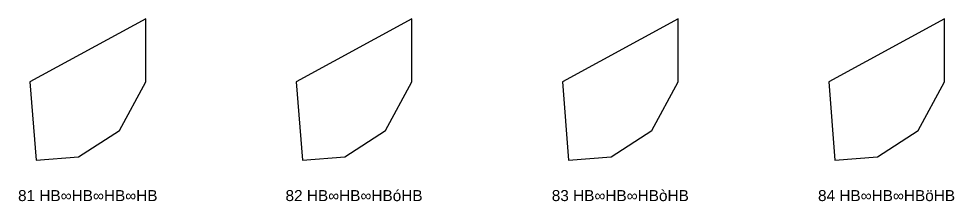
# Model space of a CAD drawing. Header units: millimetres. Extents: x 122552 to 1654769, y -10280102 to 62068.
# Drawn here: x 1319979 to 1413617, y -595730 to -577500 of the extents above; entities that cross this region are included whole.
import ezdxf
from ezdxf.enums import TextEntityAlignment as Align

# ---------------------------------------------------------------- set-up
doc = ezdxf.new("R2010")
doc.units = ezdxf.units.MM
doc.styles.add('Arial', font='arial_0.ttf')

msp = doc.modelspace()

# ---------------------------------------------------------------- linework, layer by layer
for points in [[(1332686, -577500), (1321099, -583789), (1321721, -591631), (1325977, -591294), (1330050, -588647), (1332686, -583789)], [(1359335, -577500), (1347747, -583789), (1348369, -591631), (1352625, -591294), (1356698, -588647), (1359335, -583789)], [(1385983, -577500), (1374396, -583789), (1375018, -591631), (1379274, -591294), (1383347, -588647), (1385983, -583789)], [(1412632, -577500), (1401045, -583789), (1401667, -591631), (1405923, -591294), (1409996, -588647), (1412632, -583789)]]:
    msp.add_lwpolyline(points, close=True)

# ---------------------------------------------------------------- texts
at = {"style": 'Arial'}
for s, p in [('81 HB∞HB∞HB∞HB', (1326892, -595164)), ('82 HB∞HB∞HBóHB', (1353541, -595164)), ('83 HB∞HB∞HBòHB', (1380190, -595164)), ('84 HB∞HB∞HBöHB', (1406838, -595164))]:
    msp.add_text(s, height=1100, dxfattribs=at).set_placement(p, align=Align.MIDDLE_CENTER)

doc.saveas('drawing.dxf')
